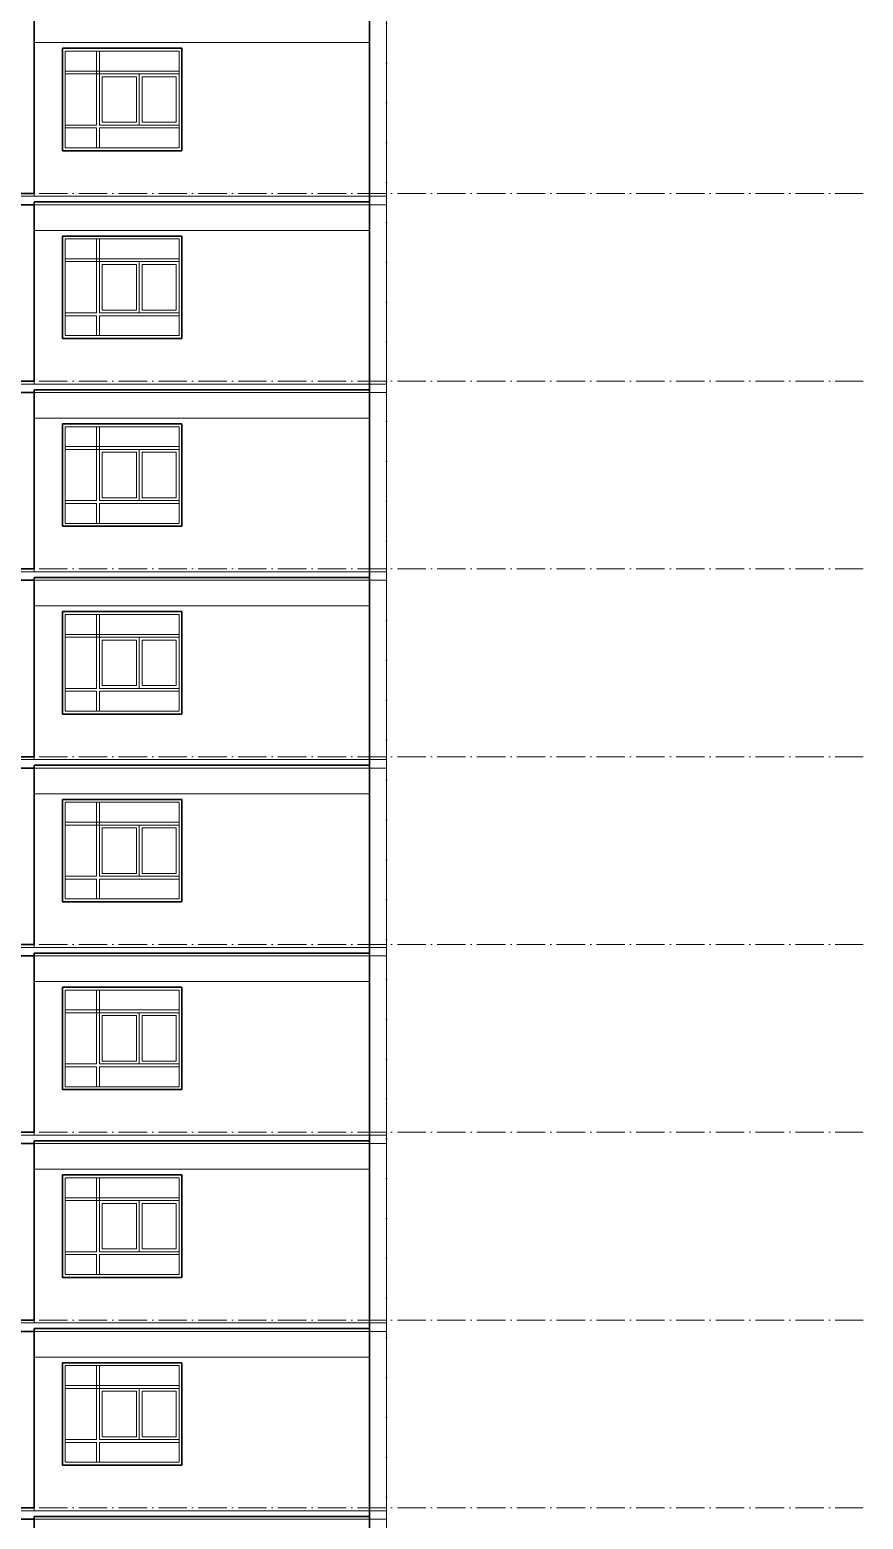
# Model space of a CAD drawing. Header units: millimetres. Extents: x -8482 to 130249, y -7482 to 93550.
# Drawn here: x 114186 to 128842, y 38200 to 64375 of the extents above; entities that cross this region are included whole.
import ezdxf

# ---------------------------------------------------------------- set-up
doc = ezdxf.new("R2010")
doc.units = ezdxf.units.MM
doc.linetypes.add('Grid Line', pattern=[14, 10, -2, 0, -2])
for name, color, linetype, lineweight in [('CUA', 31, 'Continuous', 9), ('NET CAT', 3, 'Continuous', 5), ('NET CATConcrete', 3, 'Continuous', 5), ('NET-THAY', 2, 'Continuous', 9), ('TRUC', 225, 'Continuous', 5)]:
    doc.layers.add(name, color=color, linetype=linetype, lineweight=lineweight)

# ---------------------------------------------------------------- blocks, each defined once
blk = doc.blocks.new('ALC1807-ASCENT PLAZA-TANG DIEN HINH-TANG 5_rvt-23-MẶT ĐỨNG TRỤC Q-A')
at = {"layer": 'NET-THAY', "color": 50, "lineweight": 35}
for p, q in [((-300, 38250), (-6200, 38250)), ((-6200, 38250), (-6200, 35100)), ((-300, 34950), (-300, 38250))]:
    blk.add_line(p, q, dxfattribs=at)
blk = doc.blocks.new('X-PHONG NGU 2 - X-PHONG NGU 2_Recovery_-60158-MẶT ĐỨNG TRỤC Q-A')
at = {"layer": 'CUA', "color": 90}
for p, q in [((-35500, 24450), (-35500, 22650)), ((-33400, 24450), (-35500, 24450)), ((-35450, 24400), (-33450, 24400)), ((-35450, 22700), (-35450, 24400)), ((-34850, 24400), (-34900, 24400)), ((-34900, 24400), (-34900, 23100)), ((-34850, 23100), (-34850, 24400)), ((-33450, 24400), (-33450, 22700)), ((-33400, 22650), (-33400, 24450)), ((-33450, 24050), (-35450, 24050)), ((-35450, 24050), (-35450, 24000)), ((-35450, 24000), (-33450, 24000)), ((-34150, 24000), (-34850, 24000)), ((-34850, 24000), (-34850, 23100)), ((-34800, 23150), (-34800, 23950)), ((-34800, 23950), (-34200, 23950)), ((-34200, 23950), (-34200, 23150)), ((-34150, 23100), (-34150, 24000)), ((-34100, 23950), (-33500, 23950)), ((-34100, 23150), (-34100, 23950)), ((-33500, 23950), (-33500, 23150)), ((-33450, 24000), (-33450, 24050)), ((-34900, 23100), (-35450, 23100)), ((-35450, 23100), (-35450, 23050)), ((-35450, 23050), (-34900, 23050)), ((-34900, 23050), (-34900, 22700)), ((-33450, 23100), (-34850, 23100)), ((-34850, 23100), (-34150, 23100)), ((-34850, 22700), (-34850, 23050)), ((-34850, 23050), (-33450, 23050)), ((-34200, 23150), (-34800, 23150)), ((-33500, 23150), (-34100, 23150)), ((-33450, 23050), (-33450, 23100)), ((-35500, 22650), (-33400, 22650)), ((-33450, 22700), (-35450, 22700)), ((-34900, 22700), (-34850, 22700))]:
    blk.add_line(p, q, dxfattribs=at)
blk = doc.blocks.new('ALC1807-ASCENT PLAZA-TANG DIEN HINH-TANG 5_rvt-24-MẶT ĐỨNG TRỤC Q-A')
at = {"layer": 'NET-THAY', "color": 50, "lineweight": 35}
for p, q in [((-300, 41550), (-6200, 41550)), ((-6200, 41550), (-6200, 38400)), ((-300, 38250), (-300, 41550)), ((-5700, 39150), (-5700, 40950)), ((-5700, 40950), (-3600, 40950)), ((-3600, 40950), (-3600, 39150)), ((-3600, 39150), (-5700, 39150)), ((-6200, 38400), (-11300, 38400)), ((-6200, 38250), (-300, 38250)), ((-6200, 38200), (-6200, 38250)), ((-11300, 38200), (-6200, 38200))]:
    blk.add_line(p, q, dxfattribs=at)
at = {"color": 50, "lineweight": 35}
blk.add_blockref('X-PHONG NGU 2 - X-PHONG NGU 2_Recovery_-60158-MẶT ĐỨNG TRỤC Q-A', (29800, 16500), dxfattribs=at)
blk = doc.blocks.new('ALC1807-ASCENT PLAZA-TANG DIEN HINH-TANG 5_rvt-25-MẶT ĐỨNG TRỤC Q-A')
at = {"layer": 'NET-THAY', "color": 50, "lineweight": 35}
for p, q in [((-300, 44850), (-6200, 44850)), ((-6200, 44850), (-6200, 41700)), ((-300, 41550), (-300, 44850)), ((-5700, 42450), (-5700, 44250)), ((-5700, 44250), (-3600, 44250)), ((-3600, 44250), (-3600, 42450)), ((-3600, 42450), (-5700, 42450)), ((-6200, 41700), (-11300, 41700)), ((-11300, 41500), (-6200, 41500)), ((-6200, 41550), (-300, 41550)), ((-6200, 41500), (-6200, 41550))]:
    blk.add_line(p, q, dxfattribs=at)
at = {"color": 50, "lineweight": 35}
blk.add_blockref('X-PHONG NGU 2 - X-PHONG NGU 2_Recovery_-60158-MẶT ĐỨNG TRỤC Q-A', (29800, 19800), dxfattribs=at)
blk = doc.blocks.new('ALC1807-ASCENT PLAZA-TANG DIEN HINH-TANG 5_rvt-26-MẶT ĐỨNG TRỤC Q-A')
at = {"layer": 'NET-THAY', "color": 50, "lineweight": 35}
for p, q in [((-300, 48150), (-6200, 48150)), ((-6200, 48150), (-6200, 45000)), ((-300, 44850), (-300, 48150)), ((-5700, 45750), (-5700, 47550)), ((-5700, 47550), (-3600, 47550)), ((-3600, 47550), (-3600, 45750)), ((-3600, 45750), (-5700, 45750)), ((-6200, 45000), (-11300, 45000)), ((-11300, 44800), (-6200, 44800)), ((-6200, 44850), (-300, 44850)), ((-6200, 44800), (-6200, 44850))]:
    blk.add_line(p, q, dxfattribs=at)
at = {"color": 50, "lineweight": 35}
blk.add_blockref('X-PHONG NGU 2 - X-PHONG NGU 2_Recovery_-60158-MẶT ĐỨNG TRỤC Q-A', (29800, 23100), dxfattribs=at)
blk = doc.blocks.new('ALC1807-ASCENT PLAZA-TANG DIEN HINH-TANG 5_rvt-27-MẶT ĐỨNG TRỤC Q-A')
at = {"layer": 'NET-THAY', "color": 50, "lineweight": 35}
for p, q in [((-300, 51450), (-6200, 51450)), ((-6200, 51450), (-6200, 48300)), ((-300, 48150), (-300, 51450)), ((-5700, 49050), (-5700, 50850)), ((-5700, 50850), (-3600, 50850)), ((-3600, 50850), (-3600, 49050)), ((-3600, 49050), (-5700, 49050)), ((-6200, 48300), (-11300, 48300)), ((-11300, 48100), (-6200, 48100)), ((-6200, 48150), (-300, 48150)), ((-6200, 48100), (-6200, 48150))]:
    blk.add_line(p, q, dxfattribs=at)
at = {"color": 50, "lineweight": 35}
blk.add_blockref('X-PHONG NGU 2 - X-PHONG NGU 2_Recovery_-60158-MẶT ĐỨNG TRỤC Q-A', (29800, 26400), dxfattribs=at)
blk = doc.blocks.new('ALC1807-ASCENT PLAZA-TANG DIEN HINH-TANG 5_rvt-28-MẶT ĐỨNG TRỤC Q-A')
at = {"layer": 'NET-THAY', "color": 50, "lineweight": 35}
for p, q in [((-300, 54750), (-6200, 54750)), ((-6200, 54750), (-6200, 51600)), ((-300, 51450), (-300, 54750)), ((-5700, 52350), (-5700, 54150)), ((-5700, 54150), (-3600, 54150)), ((-3600, 54150), (-3600, 52350)), ((-3600, 52350), (-5700, 52350)), ((-6200, 51600), (-11300, 51600)), ((-11300, 51400), (-6200, 51400)), ((-6200, 51450), (-300, 51450)), ((-6200, 51400), (-6200, 51450))]:
    blk.add_line(p, q, dxfattribs=at)
at = {"color": 50, "lineweight": 35}
blk.add_blockref('X-PHONG NGU 2 - X-PHONG NGU 2_Recovery_-60158-MẶT ĐỨNG TRỤC Q-A', (29800, 29700), dxfattribs=at)
blk = doc.blocks.new('ALC1807-ASCENT PLAZA-TANG DIEN HINH-TANG 5_rvt-29-MẶT ĐỨNG TRỤC Q-A')
at = {"layer": 'NET-THAY', "color": 50, "lineweight": 35}
for p, q in [((-300, 58050), (-6200, 58050)), ((-6200, 58050), (-6200, 54900)), ((-300, 54750), (-300, 58050)), ((-5700, 55650), (-5700, 57450)), ((-5700, 57450), (-3600, 57450)), ((-3600, 57450), (-3600, 55650)), ((-3600, 55650), (-5700, 55650)), ((-6200, 54900), (-11300, 54900)), ((-6200, 54750), (-300, 54750)), ((-6200, 54700), (-6200, 54750)), ((-11300, 54700), (-6200, 54700))]:
    blk.add_line(p, q, dxfattribs=at)
at = {"color": 50, "lineweight": 35}
blk.add_blockref('X-PHONG NGU 2 - X-PHONG NGU 2_Recovery_-60158-MẶT ĐỨNG TRỤC Q-A', (29800, 33000), dxfattribs=at)
blk = doc.blocks.new('ALC1807-ASCENT PLAZA-TANG DIEN HINH-TANG 5_rvt-30-MẶT ĐỨNG TRỤC Q-A')
at = {"layer": 'NET-THAY', "color": 50, "lineweight": 35}
for p, q in [((-300, 61350), (-6200, 61350)), ((-6200, 61350), (-6200, 58200)), ((-300, 58050), (-300, 61350)), ((-5700, 58950), (-5700, 60750)), ((-5700, 60750), (-3600, 60750)), ((-3600, 60750), (-3600, 58950)), ((-3600, 58950), (-5700, 58950)), ((-6200, 58200), (-11300, 58200)), ((-11300, 58000), (-6200, 58000)), ((-6200, 58050), (-300, 58050)), ((-6200, 58000), (-6200, 58050))]:
    blk.add_line(p, q, dxfattribs=at)
at = {"color": 50, "lineweight": 35}
blk.add_blockref('X-PHONG NGU 2 - X-PHONG NGU 2_Recovery_-60158-MẶT ĐỨNG TRỤC Q-A', (29800, 36300), dxfattribs=at)
blk = doc.blocks.new('ALC1807-ASCENT PLAZA-TANG DIEN HINH-TANG 5_rvt-31-MẶT ĐỨNG TRỤC Q-A')
at = {"layer": 'NET-THAY', "color": 50, "lineweight": 35}
for p, q in [((-6200, 64650), (-6200, 61500)), ((-300, 61350), (-300, 64650)), ((-5700, 62250), (-5700, 64050)), ((-5700, 64050), (-3600, 64050)), ((-3600, 64050), (-3600, 62250)), ((-3600, 62250), (-5700, 62250)), ((-6200, 61500), (-11300, 61500)), ((-11300, 61300), (-6200, 61300)), ((-6200, 61350), (-300, 61350)), ((-6200, 61300), (-6200, 61350))]:
    blk.add_line(p, q, dxfattribs=at)
at = {"color": 50, "lineweight": 35}
blk.add_blockref('X-PHONG NGU 2 - X-PHONG NGU 2_Recovery_-60158-MẶT ĐỨNG TRỤC Q-A', (29800, 39600), dxfattribs=at)

msp = doc.modelspace()

# ---------------------------------------------------------------- linework, layer by layer
at = {"layer": 'NET CAT'}
for p, q in [((120460.6, 61450), (120460.6, 64600)), ((114260.6, 64150), (114260.6, 61450)), ((120160.6, 61450), (120160.6, 64150)), ((114260.6, 61450), (113960.6, 61450)), ((113960.6, 61300), (114260.6, 61300)), ((120460.6, 61450), (120160.6, 61450)), ((120160.6, 61300), (120460.6, 61300)), ((120460.6, 58150), (120460.6, 61300)), ((114260.6, 60850), (114260.6, 58150)), ((120160.6, 58150), (120160.6, 60850)), ((114260.6, 58150), (113960.6, 58150)), ((120460.6, 58150), (120160.6, 58150)), ((113960.6, 58000), (114260.6, 58000)), ((120160.6, 58000), (120460.6, 58000)), ((120460.6, 54850), (120460.6, 58000)), ((114260.6, 57550), (114260.6, 54850)), ((120160.6, 54850), (120160.6, 57550)), ((114260.6, 54850), (113960.6, 54850)), ((120460.6, 54850), (120160.6, 54850)), ((113960.6, 54700), (114260.6, 54700)), ((120160.6, 54700), (120460.6, 54700)), ((120460.6, 51550), (120460.6, 54700)), ((114260.6, 54250), (114260.6, 51550)), ((120160.6, 51550), (120160.6, 54250)), ((114260.6, 51550), (113960.6, 51550)), ((113960.6, 51400), (114260.6, 51400)), ((120460.6, 51550), (120160.6, 51550)), ((120160.6, 51400), (120460.6, 51400)), ((120460.6, 48250), (120460.6, 51400)), ((114260.6, 50950), (114260.6, 48250)), ((120160.6, 48250), (120160.6, 50950)), ((114260.6, 48250), (113960.6, 48250)), ((120460.6, 48250), (120160.6, 48250)), ((113960.6, 48100), (114260.6, 48100)), ((120160.6, 48100), (120460.6, 48100)), ((120460.6, 44950), (120460.6, 48100)), ((114260.6, 47650), (114260.6, 44950)), ((120160.6, 44950), (120160.6, 47650)), ((114260.6, 44950), (113960.6, 44950)), ((113960.6, 44800), (114260.6, 44800)), ((120460.6, 44950), (120160.6, 44950)), ((120160.6, 44800), (120460.6, 44800)), ((120460.6, 41650), (120460.6, 44800)), ((114260.6, 44350), (114260.6, 41650)), ((120160.6, 41650), (120160.6, 44350)), ((114260.6, 41650), (113960.6, 41650)), ((120460.6, 41650), (120160.6, 41650)), ((113960.6, 41500), (114260.6, 41500)), ((120160.6, 41500), (120460.6, 41500)), ((120460.6, 38350), (120460.6, 41500)), ((114260.6, 41050), (114260.6, 38350)), ((120160.6, 38350), (120160.6, 41050)), ((114260.6, 38350), (113960.6, 38350)), ((120460.6, 38350), (120160.6, 38350)), ((113960.6, 38200), (114260.6, 38200)), ((120160.6, 38200), (120460.6, 38200)), ((120460.6, 35050), (120460.6, 38200))]:
    msp.add_line(p, q, dxfattribs=at)
at = {"layer": 'NET CATConcrete'}
for p, q in [((120160.6, 64150), (114260.6, 64150)), ((120160.6, 61300), (114260.6, 61300)), ((120160.6, 60850), (114260.6, 60850)), ((120160.6, 58000), (114260.6, 58000)), ((120160.6, 57550), (114260.6, 57550)), ((120160.6, 54700), (114260.6, 54700)), ((120160.6, 54250), (114260.6, 54250)), ((120160.6, 51400), (114260.6, 51400)), ((120160.6, 50950), (114260.6, 50950)), ((120160.6, 48100), (114260.6, 48100)), ((120160.6, 47650), (114260.6, 47650)), ((120160.6, 44800), (114260.6, 44800)), ((120160.6, 44350), (114260.6, 44350)), ((120160.6, 41500), (114260.6, 41500)), ((120160.6, 41050), (114260.6, 41050)), ((120160.6, 38200), (114260.6, 38200))]:
    msp.add_line(p, q, dxfattribs=at)
at = {"layer": 'NET-THAY'}
for p, q in [((120460.6, 61300), (109160.6, 61300)), ((113910.6, 61450), (120460.6, 61450)), ((120460.6, 61300), (120460.6, 61450)), ((113910.6, 58150), (120460.6, 58150)), ((120460.6, 58000), (120460.6, 58150)), ((120460.6, 58000), (109160.6, 58000)), ((113910.6, 54850), (120460.6, 54850)), ((120460.6, 54700), (120460.6, 54850)), ((120460.6, 54700), (109160.6, 54700)), ((120460.6, 51400), (109160.6, 51400)), ((113910.6, 51550), (120460.6, 51550)), ((120460.6, 51400), (120460.6, 51550)), ((113910.6, 48250), (120460.6, 48250)), ((120460.6, 48100), (120460.6, 48250)), ((120460.6, 48100), (109160.6, 48100)), ((120460.6, 44800), (109160.6, 44800)), ((113910.6, 44950), (120460.6, 44950)), ((120460.6, 44800), (120460.6, 44950)), ((113910.6, 41650), (120460.6, 41650)), ((120460.6, 41500), (120460.6, 41650)), ((120460.6, 41500), (109160.6, 41500)), ((113910.6, 38350), (120460.6, 38350)), ((120460.6, 38200), (120460.6, 38350)), ((120460.6, 38200), (109160.6, 38200))]:
    msp.add_line(p, q, dxfattribs=at)
at = {"layer": 'TRUC', "linetype": 'Grid Line', "ltscale": 50}
for p, q in [((120460.6, -6119.7), (120460.6, 93540.4)), ((68842.1, 61500), (128842.1, 61500)), ((68842.1, 58200), (128842.1, 58200)), ((68842.1, 54900), (128842.1, 54900)), ((68842.1, 51600), (128842.1, 51600)), ((68842.1, 48300), (128842.1, 48300)), ((68842.1, 45000), (128842.1, 45000)), ((68842.1, 41700), (128842.1, 41700)), ((68842.1, 38400), (128842.1, 38400))]:
    msp.add_line(p, q, dxfattribs=at)

# ---------------------------------------------------------------- block references
at = {"color": 130, "lineweight": 5}
for name in ['ALC1807-ASCENT PLAZA-TANG DIEN HINH-TANG 5_rvt-31-MẶT ĐỨNG TRỤC Q-A', 'ALC1807-ASCENT PLAZA-TANG DIEN HINH-TANG 5_rvt-30-MẶT ĐỨNG TRỤC Q-A', 'ALC1807-ASCENT PLAZA-TANG DIEN HINH-TANG 5_rvt-29-MẶT ĐỨNG TRỤC Q-A', 'ALC1807-ASCENT PLAZA-TANG DIEN HINH-TANG 5_rvt-28-MẶT ĐỨNG TRỤC Q-A', 'ALC1807-ASCENT PLAZA-TANG DIEN HINH-TANG 5_rvt-27-MẶT ĐỨNG TRỤC Q-A', 'ALC1807-ASCENT PLAZA-TANG DIEN HINH-TANG 5_rvt-26-MẶT ĐỨNG TRỤC Q-A', 'ALC1807-ASCENT PLAZA-TANG DIEN HINH-TANG 5_rvt-25-MẶT ĐỨNG TRỤC Q-A', 'ALC1807-ASCENT PLAZA-TANG DIEN HINH-TANG 5_rvt-24-MẶT ĐỨNG TRỤC Q-A', 'ALC1807-ASCENT PLAZA-TANG DIEN HINH-TANG 5_rvt-23-MẶT ĐỨNG TRỤC Q-A']:
    msp.add_blockref(name, (120460.5, 0), dxfattribs=at)

doc.saveas('drawing.dxf')
